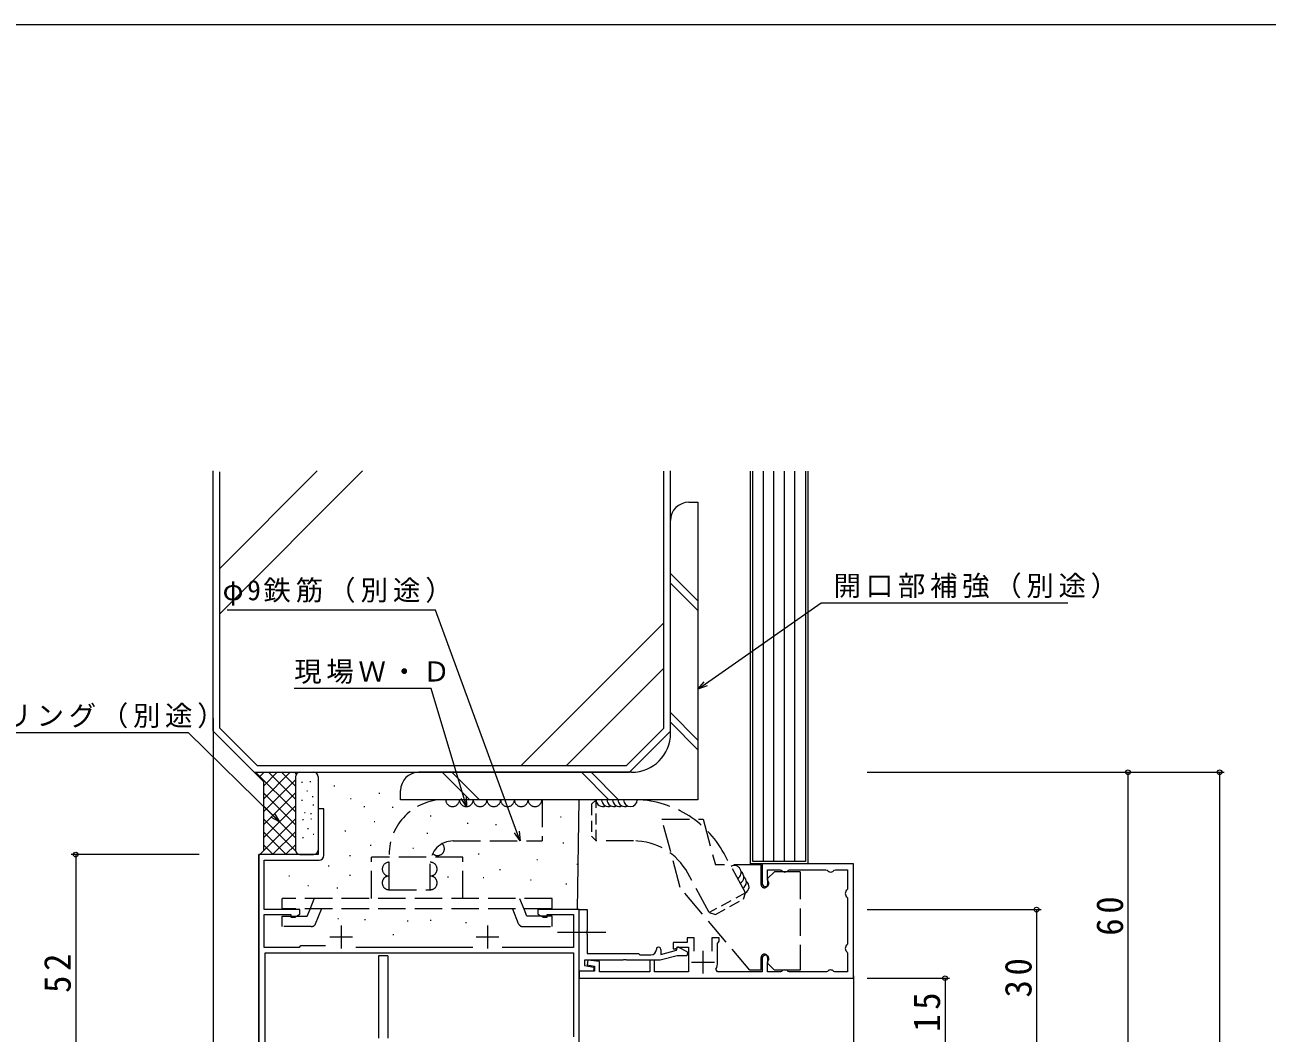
# Model space of a CAD drawing. Units: millimetres, scale not verified. Extents: x -594 to 539, y -420 to 386.
# Drawn here: x -438.8 to -167.2, y 161.7 to 382 of the extents above; entities that cross this region are included whole.
import ezdxf

# ---------------------------------------------------------------- set-up
doc = ezdxf.new("R2010")
doc.units = ezdxf.units.MM
doc.header["$LTSCALE"] = 2
for name, pattern in [('CHAIN2', [12, 9, -1, 1, -1]), ('DASHED1', [1.8, 1.2, -0.6]), ('DASHED3', [4, 3, -1])]:
    doc.linetypes.add(name, pattern=pattern)
for name, color, linetype, lineweight in [('0-1_YKK_ZWAK', 7, 'Continuous', 9), ('0-3_YKK_11', 7, 'Continuous', 9), ('0-4_YKK_12', 2, 'Continuous', 9), ('0-5_YKK_13', 4, 'Continuous', 9), ('0-6_YKK_D', 6, 'Continuous', 9), ('0-7_YSS_K', 3, 'Continuous', 9), ('0-8_YSS_KE', 3, 'Continuous', 9)]:
    doc.layers.add(name, color=color, linetype=linetype, lineweight=lineweight)
doc.styles.add('ＭＳ ゴシック', font='')
doc.styles.get('ＭＳ ゴシック').set_extended_font_data('MS Gothic')

msp = doc.modelspace()

# ---------------------------------------------------------------- linework, layer by layer
at = {"layer": '0-1_YKK_ZWAK'}
msp.add_line((510, 382), (-590, 382), dxfattribs=at)
at = {"layer": '0-3_YKK_11'}
for p, q in [((-374.631, 210.673), (-374.631, 200.673)), ((-373.431, 210.673), (-374.631, 210.673)), ((-373.431, 200.473), (-373.431, 210.673)), ((-387.631, 200.673), (-387.631, 148.673)), ((-374.631, 200.673), (-387.631, 200.673)), ((-386.431, 199.473), (-374.431, 199.473)), ((-386.431, 188.673), (-386.431, 199.473)), ((-277.631, 198.673), (-277.631, 194.423)), ((-257.631, 198.673), (-277.631, 198.673)), ((-257.631, 173.673), (-257.631, 198.673)), ((-276.431, 197.373), (-273.656, 197.373)), ((-276.431, 195.158), (-276.431, 197.373)), ((-273.656, 197.373), (-273.419, 197.258)), ((-271.843, 197.258), (-271.606, 197.373)), ((-271.606, 197.373), (-263.656, 197.373)), ((-263.656, 197.373), (-263.419, 197.258)), ((-261.843, 197.258), (-261.606, 197.373)), ((-261.606, 197.373), (-258.931, 197.373)), ((-258.931, 197.373), (-258.931, 193.198)), ((-276.345, 194.948), (-276.431, 195.158)), ((-258.931, 193.198), (-259.046, 192.961)), ((-259.046, 191.385), (-258.931, 191.148)), ((-258.931, 191.148), (-258.931, 181.198)), ((-378.631, 188.673), (-386.431, 188.673)), ((-386.431, 187.573), (-380.631, 187.573)), ((-386.431, 180.373), (-386.431, 187.573)), ((-380.631, 187.573), (-380.631, 187.023)), ((-379.757, 187.023), (-378.631, 187.673)), ((-378.631, 187.673), (-378.631, 188.673)), ((-326.631, 188.673), (-326.631, 187.673)), ((-317.631, 188.673), (-326.631, 188.673)), ((-326.631, 187.673), (-325.505, 187.023)), ((-324.631, 187.573), (-318.831, 187.573)), ((-324.631, 187.023), (-324.631, 187.573)), ((-318.831, 187.573), (-318.831, 180.373)), ((-317.631, 188.673), (-315.831, 188.673)), ((-317.631, 175.173), (-317.631, 188.673)), ((-317.631, 158.673), (-317.631, 188.673)), ((-315.831, 188.673), (-315.831, 184.131)), ((-380.631, 187.023), (-379.757, 187.023)), ((-369.631, 185.173), (-369.631, 180.173)), ((-337.631, 185.173), (-337.631, 180.173)), ((-325.505, 187.023), (-324.631, 187.023)), ((-372.131, 182.673), (-367.131, 182.673)), ((-340.131, 182.673), (-335.131, 182.673)), ((-315.831, 184.131), (-315.951, 183.948)), ((-315.951, 183.948), (-315.951, 183.398)), ((-315.951, 183.398), (-315.831, 183.215)), ((-315.831, 183.215), (-315.831, 179.073)), ((-294.031, 182.473), (-294.031, 181.473)), ((-292.431, 182.473), (-294.031, 182.473)), ((-292.431, 179.571), (-292.431, 182.473)), ((-288.631, 182.473), (-288.631, 179.571)), ((-287.031, 182.473), (-288.631, 182.473)), ((-287.031, 181.773), (-287.031, 182.473)), ((-378.831, 180.373), (-386.431, 180.373)), ((-378.631, 180.573), (-378.831, 180.373)), ((-378.431, 180.773), (-378.631, 180.573)), ((-373.056, 180.773), (-378.431, 180.773)), ((-340.864, 180.373), (-366.398, 180.373)), ((-318.831, 180.373), (-334.398, 180.373)), ((-299.731, 179.973), (-299.731, 178.868)), ((-299.731, 178.868), (-296.354, 179.773)), ((-297.031, 181.473), (-297.031, 180.073)), ((-294.031, 181.473), (-297.031, 181.473)), ((-297.031, 180.073), (-296.531, 180.073)), ((-296.531, 180.073), (-296.248, 180.273)), ((-296.354, 179.773), (-296.125, 180.628)), ((-296.248, 180.273), (-295.965, 180.473)), ((-296.125, 180.628), (-293.864, 179.323)), ((-295.965, 180.473), (-293.731, 180.473)), ((-293.864, 179.323), (-294.065, 178.573)), ((-293.731, 180.473), (-293.731, 175.073)), ((-290.531, 174.673), (-290.531, 179.673)), ((-287.331, 181.253), (-287.181, 181.513)), ((-287.331, 177.173), (-287.331, 181.253)), ((-287.181, 181.513), (-287.031, 181.773)), ((-258.931, 181.198), (-259.046, 180.961)), ((-259.046, 179.385), (-258.931, 179.148)), ((-386.231, 179.173), (-318.831, 179.173)), ((-386.231, 158.673), (-386.231, 179.173)), ((-318.831, 179.173), (-318.831, 160.873)), ((-316.431, 177.573), (-316.431, 176.445)), ((-308.089, 177.573), (-316.431, 177.573)), ((-315.709, 177.573), (-315.839, 176.584)), ((-315.839, 176.584), (-314.231, 176.301)), ((-315.831, 179.073), (-304.631, 179.073)), ((-313.131, 177.347), (-315.709, 177.573)), ((-313.131, 175.073), (-313.131, 177.347)), ((-307.906, 177.693), (-308.089, 177.573)), ((-307.356, 177.693), (-307.906, 177.693)), ((-307.173, 177.573), (-307.356, 177.693)), ((-299.928, 177.573), (-307.173, 177.573)), ((-304.631, 179.073), (-304.331, 178.773)), ((-304.331, 178.773), (-301.931, 178.773)), ((-302.131, 177.573), (-302.131, 175.073)), ((-301.131, 177.573), (-302.131, 177.573)), ((-301.131, 175.073), (-301.131, 177.573)), ((-296.196, 178.573), (-299.928, 177.573)), ((-294.065, 178.573), (-296.196, 178.573)), ((-293.031, 177.173), (-288.031, 177.173)), ((-277.631, 177.923), (-277.631, 175.073)), ((-276.431, 177.188), (-276.345, 177.398)), ((-276.431, 175.073), (-276.431, 177.188)), ((-258.931, 179.148), (-258.931, 175.073)), ((-314.475, 175.173), (-317.631, 175.173)), ((-317.631, 175.173), (-317.631, 173.673)), ((-314.231, 175.173), (-317.631, 175.173)), ((-316.431, 176.445), (-314.395, 176.086)), ((-314.395, 176.086), (-314.475, 175.173)), ((-314.231, 176.301), (-314.231, 175.173)), ((-302.131, 175.073), (-313.131, 175.073)), ((-293.731, 175.073), (-301.131, 175.073)), ((-287.358, 175.073), (-287.71, 175.662)), ((-277.631, 175.073), (-287.358, 175.073)), ((-273.569, 175.073), (-276.431, 175.073)), ((-273.353, 175.165), (-273.569, 175.073)), ((-271.693, 175.073), (-271.909, 175.165)), ((-263.569, 175.073), (-271.693, 175.073)), ((-263.353, 175.165), (-263.569, 175.073)), ((-261.693, 175.073), (-261.909, 175.165)), ((-258.931, 175.073), (-261.693, 175.073)), ((-317.631, 173.673), (-257.631, 173.673))]:
    msp.add_line(p, q, dxfattribs=at)
for centre, radius, start, end in [((-374.431, 200.473), 1, 270, 359.99913), ((-272.631, 197.873), 1, 217.97986, 322.02013), ((-262.631, 197.873), 1, 217.97986, 322.02013), ((-276.881, 194.423), 0.75, 180.00002, 44.41531), ((-258.431, 192.173), 1, 127.97986, 232.02013), ((-301.931, 179.973), 1.2, 270, 359.99998), ((-300.231, 179.973), 0.5, 359.99998, 180), ((-258.431, 180.173), 1, 127.97986, 232.02013), ((-290.531, 177.173), 3.2, 331.82137, 0), ((-276.881, 177.923), 0.75, 315.58467, 179.99997), ((-272.631, 174.473), 1, 43.81306, 136.18692), ((-262.631, 174.473), 1, 43.81306, 136.18692)]:
    msp.add_arc(centre, radius, start, end, dxfattribs=at)
at = {"layer": '0-4_YKK_12'}
for p, q in [((-374.931, 200.673), (-387.631, 200.673)), ((-387.631, 18.277), (-387.631, 200.673)), ((-361.431, 178.573), (-361.431, 160.573)), ((-359.431, 178.573), (-361.431, 178.573)), ((-359.431, 178.573), (-359.431, 160.573)), ((-257.631, 174.173), (-257.631, 18.277))]:
    msp.add_line(p, q, dxfattribs=at)
at = {"layer": '0-5_YKK_13', "linetype": 'DASHED3'}
for p, q in [((-295.518, 193.522), (-299.511, 208.423)), ((-299.511, 208.423), (-290.511, 208.423)), ((-290.511, 208.423), (-287.831, 198.423)), ((-343.025, 200.108), (-363.025, 200.107)), ((-363.025, 191.107), (-363.025, 200.107)), ((-343.025, 191.109), (-343.025, 200.108)), ((-277.831, 198.423), (-287.831, 198.423)), ((-277.831, 194.123), (-277.831, 198.423)), ((-276.431, 195.423), (-274.931, 196.923)), ((-269.331, 196.923), (-274.931, 196.923)), ((-269.331, 196.923), (-269.331, 175.423)), ((-280.331, 175.423), (-295.518, 193.522)), ((-276.431, 195.423), (-276.431, 194.123)), ((-323.525, 191.109), (-382.525, 191.103)), ((-382.525, 188.806), (-382.525, 191.103)), ((-376.419, 188.732), (-375.49, 191.032)), ((-329.632, 188.735), (-330.561, 191.035)), ((-323.525, 188.808), (-323.525, 191.109)), ((-323.525, 188.808), (-382.525, 188.807)), ((-377.025, 187.232), (-376.419, 188.732)), ((-375.221, 185.557), (-373.938, 188.732)), ((-330.83, 185.56), (-332.112, 188.734)), ((-329.026, 187.235), (-329.632, 188.735)), ((-382.524, 184.932), (-382.525, 187.232)), ((-382.524, 187.231), (-377.025, 187.232)), ((-376.148, 184.932), (-382.524, 184.931)), ((-329.903, 184.934), (-323.525, 184.934)), ((-323.525, 187.235), (-329.026, 187.235)), ((-323.525, 184.935), (-323.525, 187.235)), ((-277.831, 175.423), (-277.831, 178.223)), ((-276.431, 178.223), (-276.431, 176.923)), ((-276.431, 176.923), (-274.931, 175.423)), ((-277.831, 175.423), (-280.331, 175.423)), ((-269.331, 175.423), (-274.931, 175.423))]:
    msp.add_line(p, q, dxfattribs=at)
at = {"layer": '0-5_YKK_13', "linetype": 'CHAIN2'}
msp.add_line((-311.741, 183.673), (-322.345, 183.673), dxfattribs=at)
at = {"layer": '0-5_YKK_13', "linetype": 'DASHED3'}
for centre, radius, start, end in [((-277.131, 194.123), 0.7, 180, 0), ((-376.148, 185.932), 1, 270.00436, 338.00217), ((-329.902, 185.935), 1, 202.00334, 270), ((-277.131, 178.223), 0.7, 0, 180)]:
    msp.add_arc(centre, radius, start, end, dxfattribs=at)
at = {"layer": '0-6_YKK_D'}
for p, q in [((-289.96, 237.978), (-264.701, 255.665)), ((-264.701, 255.665), (-210.781, 255.665)), ((-348.97, 254.065), (-394.57, 254.065)), ((-331.228, 205.589), (-348.97, 254.065)), ((-349.97, 236.978), (-379.89, 236.978)), ((-342.845, 213.128), (-349.97, 236.978)), ((-291.631, 236.808), (-290.273, 238.426)), ((-291.631, 236.808), (-289.96, 237.978)), ((-289.646, 237.53), (-291.631, 236.808)), ((-403.014, 227.275), (-457.254, 227.275)), ((-384.59, 209.256), (-403.014, 227.275)), ((-254.631, 218.673), (-176.63, 218.673)), ((-254.631, 218.672), (-196.63, 218.672)), ((-197.631, 158.672), (-197.63, 218.672)), ((-177.631, 218.673), (-177.631, -189.327)), ((-342.261, 211.173), (-343.368, 212.971)), ((-342.261, 211.173), (-342.845, 213.128)), ((-342.321, 213.284), (-342.261, 211.173)), ((-383.131, 207.83), (-384.59, 209.256)), ((-384.207, 209.647), (-383.131, 207.83)), ((-383.131, 207.83), (-384.972, 208.865)), ((-330.527, 203.673), (-331.741, 205.401)), ((-330.527, 203.673), (-331.228, 205.589)), ((-330.715, 205.777), (-330.527, 203.673)), ((-400.631, 200.673), (-428.631, 200.673)), ((-427.631, 200.673), (-427.631, 148.673)), ((-254.631, 188.673), (-216.631, 188.673)), ((-217.631, 188.673), (-217.631, 158.673)), ((-254.631, 173.673), (-236.631, 173.673)), ((-237.63, 173.673), (-237.63, 158.673))]:
    msp.add_line(p, q, dxfattribs=at)
for centre in [(-197.63, 218.672), (-177.631, 218.673), (-427.631, 200.673), (-217.631, 188.673), (-237.63, 173.673)]:
    msp.add_circle(centre, 0.51, dxfattribs=at)
at = {"layer": '0-7_YSS_K'}
for p, q in [((-396.131, 263.212), (-374.83, 284.514)), ((-396.131, 253.313), (-364.93, 284.514)), ((-396.131, 228.294), (-396.131, 284.351)), ((-299.131, 228.294), (-299.131, 284.461)), ((-280.131, 198.673), (-280.131, 284.461)), ((-279.631, 199.173), (-279.631, 284.461)), ((-277.331, 199.173), (-277.331, 284.461)), ((-275.031, 199.173), (-275.031, 284.461)), ((-272.731, 199.173), (-272.731, 284.461)), ((-270.431, 199.173), (-270.431, 284.461)), ((-268.131, 284.461), (-268.131, 199.173)), ((-267.631, 284.461), (-267.631, 198.673)), ((-293.631, 277.673), (-291.631, 277.673)), ((-291.631, 277.673), (-291.631, 212.673)), ((-297.631, 262.111), (-291.631, 256.111)), ((-297.631, 259.989), (-291.631, 253.989)), ((-330.276, 220.173), (-299.131, 251.318)), ((-320.376, 220.173), (-299.131, 241.418)), ((-297.631, 231.705), (-291.631, 225.705)), ((-397.631, 230.519), (-397.631, 18.277)), ((-396.131, 228.294), (-388.01, 220.173)), ((-307.252, 220.173), (-299.131, 228.294)), ((-297.631, 229.584), (-291.631, 223.584)), ((-388.01, 220.173), (-307.252, 220.173)), ((-388.317, 218.673), (-379.631, 209.987)), ((-387.531, 217.572), (-386.43, 218.673)), ((-386.631, 215.644), (-383.602, 218.673)), ((-386.631, 212.815), (-380.773, 218.673)), ((-385.489, 218.673), (-379.631, 212.815)), ((-382.66, 218.673), (-379.631, 215.644)), ((-379.832, 218.673), (-379.431, 218.272)), ((-379.631, 217.673), (-379.631, 201.673)), ((-378.631, 218.673), (-375.631, 218.673)), ((-374.631, 217.673), (-374.631, 201.673)), ((-347.531, 218.673), (-341.531, 212.673)), ((-345.41, 218.673), (-339.41, 212.673)), ((-317.126, 218.673), (-311.126, 212.673)), ((-315.005, 218.673), (-309.005, 212.673)), ((-386.631, 209.987), (-379.631, 216.987)), ((-378.256, 216.533), (-378.056, 216.533)), ((-377.143, 214.603), (-376.943, 214.603)), ((-376.475, 216.681), (-376.275, 216.681)), ((-371.239, 215.689), (-371.039, 215.689)), ((-356.631, 212.673), (-356.631, 214.673)), ((-386.631, 214.158), (-379.631, 207.158)), ((-386.631, 207.158), (-379.631, 214.158)), ((-378.256, 212.599), (-378.056, 212.599)), ((-375.956, 213.341), (-375.756, 213.341)), ((-367.614, 212.927), (-367.414, 212.927)), ((-361.4, 214.135), (-361.2, 214.135)), ((-291.631, 212.673), (-356.631, 212.673)), ((-317.931, 188.673), (-317.631, 212.673)), ((-386.631, 211.33), (-379.631, 204.33)), ((-386.631, 204.33), (-379.631, 211.33)), ((-377.662, 209.853), (-377.462, 209.853)), ((-376.327, 209.631), (-376.127, 209.631)), ((-375.807, 211.56), (-375.607, 211.56)), ((-364.679, 211.201), (-364.479, 211.201)), ((-358.465, 211.028), (-358.265, 211.028)), ((-350.18, 209.13), (-349.98, 209.13)), ((-386.631, 208.501), (-379.613, 201.483)), ((-386.631, 201.501), (-379.631, 208.501)), ((-378.061, 208.335), (-377.861, 208.335)), ((-376.948, 206.406), (-376.748, 206.406)), ((-376.28, 208.484), (-376.08, 208.484)), ((-362.435, 207.921), (-362.235, 207.921)), ((-342.068, 207.576), (-341.868, 207.576)), ((-335.854, 207.231), (-335.654, 207.231)), ((-321.7, 208.957), (-321.5, 208.957)), ((-386.631, 205.673), (-381.631, 200.673)), ((-384.631, 200.673), (-379.631, 205.673)), ((-378.061, 204.402), (-377.861, 204.402)), ((-375.76, 205.144), (-375.56, 205.144)), ((-368.822, 205.85), (-368.622, 205.85)), ((-350.871, 205.332), (-350.671, 205.332)), ((-386.631, 202.845), (-384.46, 200.673)), ((-381.803, 200.673), (-379.631, 202.845)), ((-363.299, 202.743), (-363.099, 202.743)), ((-353.978, 202.053), (-353.778, 202.053)), ((-321.182, 203.261), (-320.982, 203.261)), ((-378.821, 200.691), (-378.803, 200.673)), ((-378.631, 200.673), (-375.631, 200.673)), ((-372.447, 198.255), (-372.247, 198.255)), ((-367.786, 200.499), (-367.586, 200.499)), ((-339.651, 200.844), (-339.451, 200.844)), ((-326.878, 199.636), (-326.678, 199.636)), ((-318.075, 198.6), (-317.875, 198.6)), ((-267.631, 198.673), (-280.131, 198.673)), ((-268.131, 199.173), (-279.631, 199.173)), ((-381.077, 196.011), (-380.877, 196.011)), ((-367.786, 196.184), (-367.586, 196.184)), ((-346.383, 195.839), (-346.183, 195.839)), ((-338.615, 195.666), (-338.415, 195.666)), ((-334.991, 197.392), (-334.791, 197.392)), ((-376.935, 193.94), (-376.735, 193.94)), ((-370.548, 193.422), (-370.348, 193.422)), ((-328.259, 195.148), (-328.059, 195.148)), ((-320.491, 194.285), (-320.291, 194.285)), ((-370.375, 186.69), (-370.175, 186.69)), ((-364.507, 186.518), (-364.307, 186.518)), ((-355.186, 186.173), (-354.986, 186.173)), ((-350.18, 186.345), (-349.98, 186.345)), ((-342.413, 185.827), (-342.213, 185.827)), ((-358.293, 183.238), (-358.093, 183.238))]:
    msp.add_line(p, q, dxfattribs=at)
at = {"layer": '0-7_YSS_K', "linetype": 'DASHED3'}
for p, q in [((-325.709, 212.673), (-347.147, 212.673)), ((-325.709, 212.673), (-325.709, 203.673)), ((-305.709, 212.673), (-313.896, 212.673)), ((-345.147, 203.673), (-325.709, 203.673)), ((-305.709, 203.673), (-313.896, 203.673)), ((-359.147, 193), (-359.147, 200.673)), ((-350.147, 193), (-350.147, 198.673)), ((-281.257, 192.31), (-285.945, 200.926)), ((-289.163, 188.009), (-293.85, 196.625)), ((-359.147, 193), (-350.147, 193))]:
    msp.add_line(p, q, dxfattribs=at)
at = {"layer": '0-7_YSS_K', "linetype": 'DASHED1'}
for p, q in [((-313.896, 212.673), (-314.896, 211.673)), ((-313.896, 203.673), (-313.896, 212.673)), ((-314.896, 211.673), (-314.896, 204.673)), ((-314.896, 204.673), (-313.896, 203.673)), ((-281.259, 192.309), (-289.164, 188.008)), ((-287.808, 187.608), (-281.659, 190.953)), ((-281.659, 190.953), (-281.259, 192.309)), ((-289.164, 188.008), (-287.808, 187.608))]:
    msp.add_line(p, q, dxfattribs=at)
at = {"layer": '0-7_YSS_K'}
for centre, radius, start, end in [((-293.631, 273.673), 4, 90, 180), ((-306.131, 227.173), 8.5, 270, 0), ((-378.631, 217.673), 1, 90, 180), ((-375.631, 217.673), 1, 0, 90), ((-352.631, 214.673), 4, 90, 180), ((-312.396, 212.673), 1.5, 180, 293.57817), ((-311.196, 212.673), 1.5, 180, 293.57817), ((-309.996, 212.673), 1.5, 180, 293.57817), ((-308.796, 212.673), 1.5, 180, 293.57817), ((-307.596, 212.673), 1.5, 180, 293.57817), ((-306.396, 212.673), 1.5, 180, 0), ((-378.631, 201.673), 1, 180, 270), ((-375.631, 201.673), 1, 270, 0), ((-283.695, 196.79), 1.5, 298.53375, 118.53375), ((-283.122, 195.736), 1.5, 298.53375, 52.11194), ((-282.549, 194.681), 1.5, 298.53375, 52.11194), ((-281.975, 193.627), 1.5, 298.53375, 52.11194)]:
    msp.add_arc(centre, radius, start, end, dxfattribs=at)
at = {"layer": '0-7_YSS_K', "linetype": 'DASHED3'}
for centre, radius, start, end in [((-347.147, 200.673), 12, 90, 179.99933), ((-345.261, 212.673), 1.5, 180, 0), ((-342.261, 212.673), 1.5, 180, 0), ((-339.261, 212.673), 1.5, 180, 0), ((-336.261, 212.673), 1.5, 180, 0), ((-333.261, 212.673), 1.5, 180, 0), ((-330.261, 212.673), 1.5, 180, 0), ((-327.261, 212.673), 1.5, 180, 0), ((-305.709, 190.173), 22.5, 28.549, 90), ((-345.147, 198.673), 5, 90, 179.99933), ((-305.709, 190.173), 13.5, 28.549, 90), ((-348.56, 201.965), 1.5, 224.99866, 47.07686), ((-359.142, 197.5), 1.5, 90.1685, 270), ((-350.147, 197.5), 1.5, 269.99866, 90), ((-359.147, 194.5), 1.5, 89.82883, 270), ((-350.147, 194.5), 1.5, 269.99866, 90)]:
    msp.add_arc(centre, radius, start, end, dxfattribs=at)
at = {"layer": '0-8_YSS_KE'}
for p, q in [((-397.631, 227.673), (-397.631, 284.514)), ((-297.631, 227.673), (-297.631, 284.514)), ((-297.631, 227.173), (-297.631, 273.673)), ((-297.631, 227.673), (-306.631, 218.673)), ((-388.631, 218.673), (-386.631, 216.673)), ((-306.131, 218.673), (-352.631, 218.673)), ((-386.631, 216.673), (-386.631, 201.497)), ((-386.631, 201.497), (-387.631, 200.497))]:
    msp.add_line(p, q, dxfattribs=at)
msp.add_lwpolyline([(-397.631, 227.673), (-388.631, 218.673), (-306.631, 218.673)], dxfattribs=at)

# ---------------------------------------------------------------- texts
at = {"layer": '0-6_YKK_D', "color": 7, "char_height": 4.399, "attachment_point": 7, "style": 'ＭＳ ゴシック'}
for s, insert in [('\\T1.18;φ9鉄筋（別途）', (-395.53, 255.065)), ('\\T1.17;開口部補強（別途）', (-261.981, 256.665)), ('\\T1.17;現場Ｗ・Ｄ', (-379.89, 237.978)), ('\\T1.17;シーリング（別途）', (-457.254, 228.275))]:
    msp.add_mtext(s, dxfattribs=dict(at, insert=insert))
at = {"layer": '0-6_YKK_D', "color": 7, "char_height": 5.865, "attachment_point": 7, "style": 'ＭＳ ゴシック'}
for s, insert, rotation in [('\\T1.27;\\W0.95;60', (-198.631, 182.948), 89.999), ('\\T1.27;\\W0.95;52', (-428.631, 170.449), 90), ('\\T1.27;\\W0.95;30', (-218.631, 169.449), 90), ('\\T1.27;\\W0.95;15', (-238.63, 161.949), 90)]:
    msp.add_mtext(s, dxfattribs=dict(at, insert=insert, rotation=rotation))

doc.saveas('drawing.dxf')
